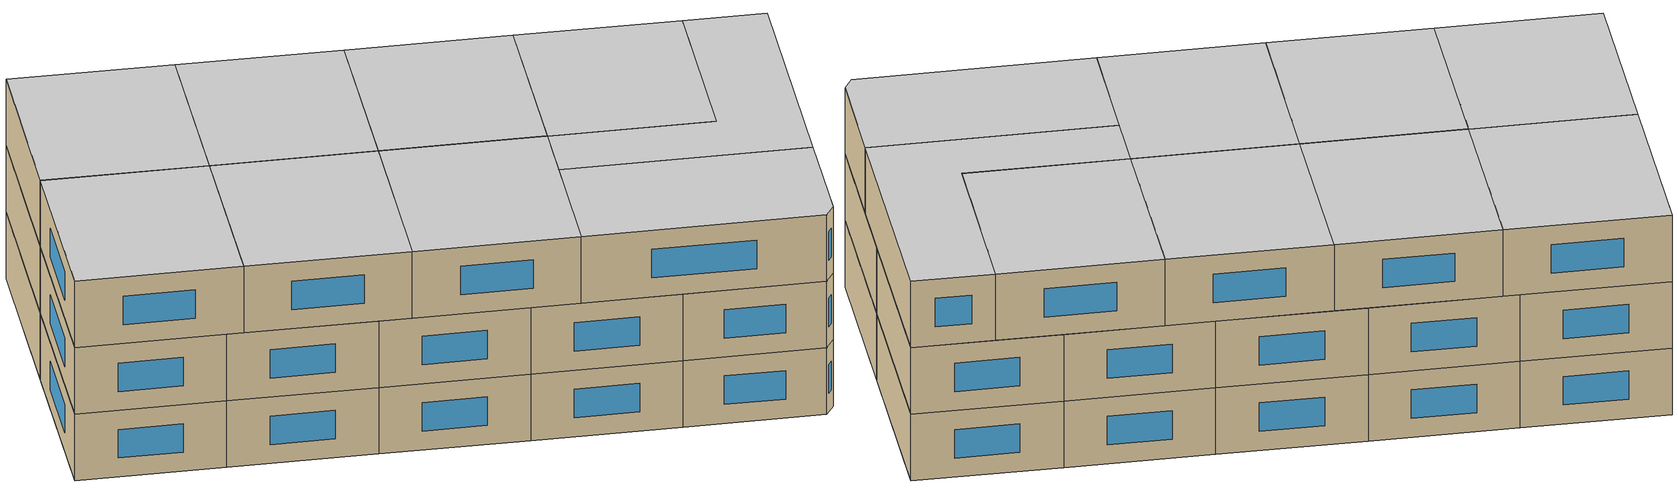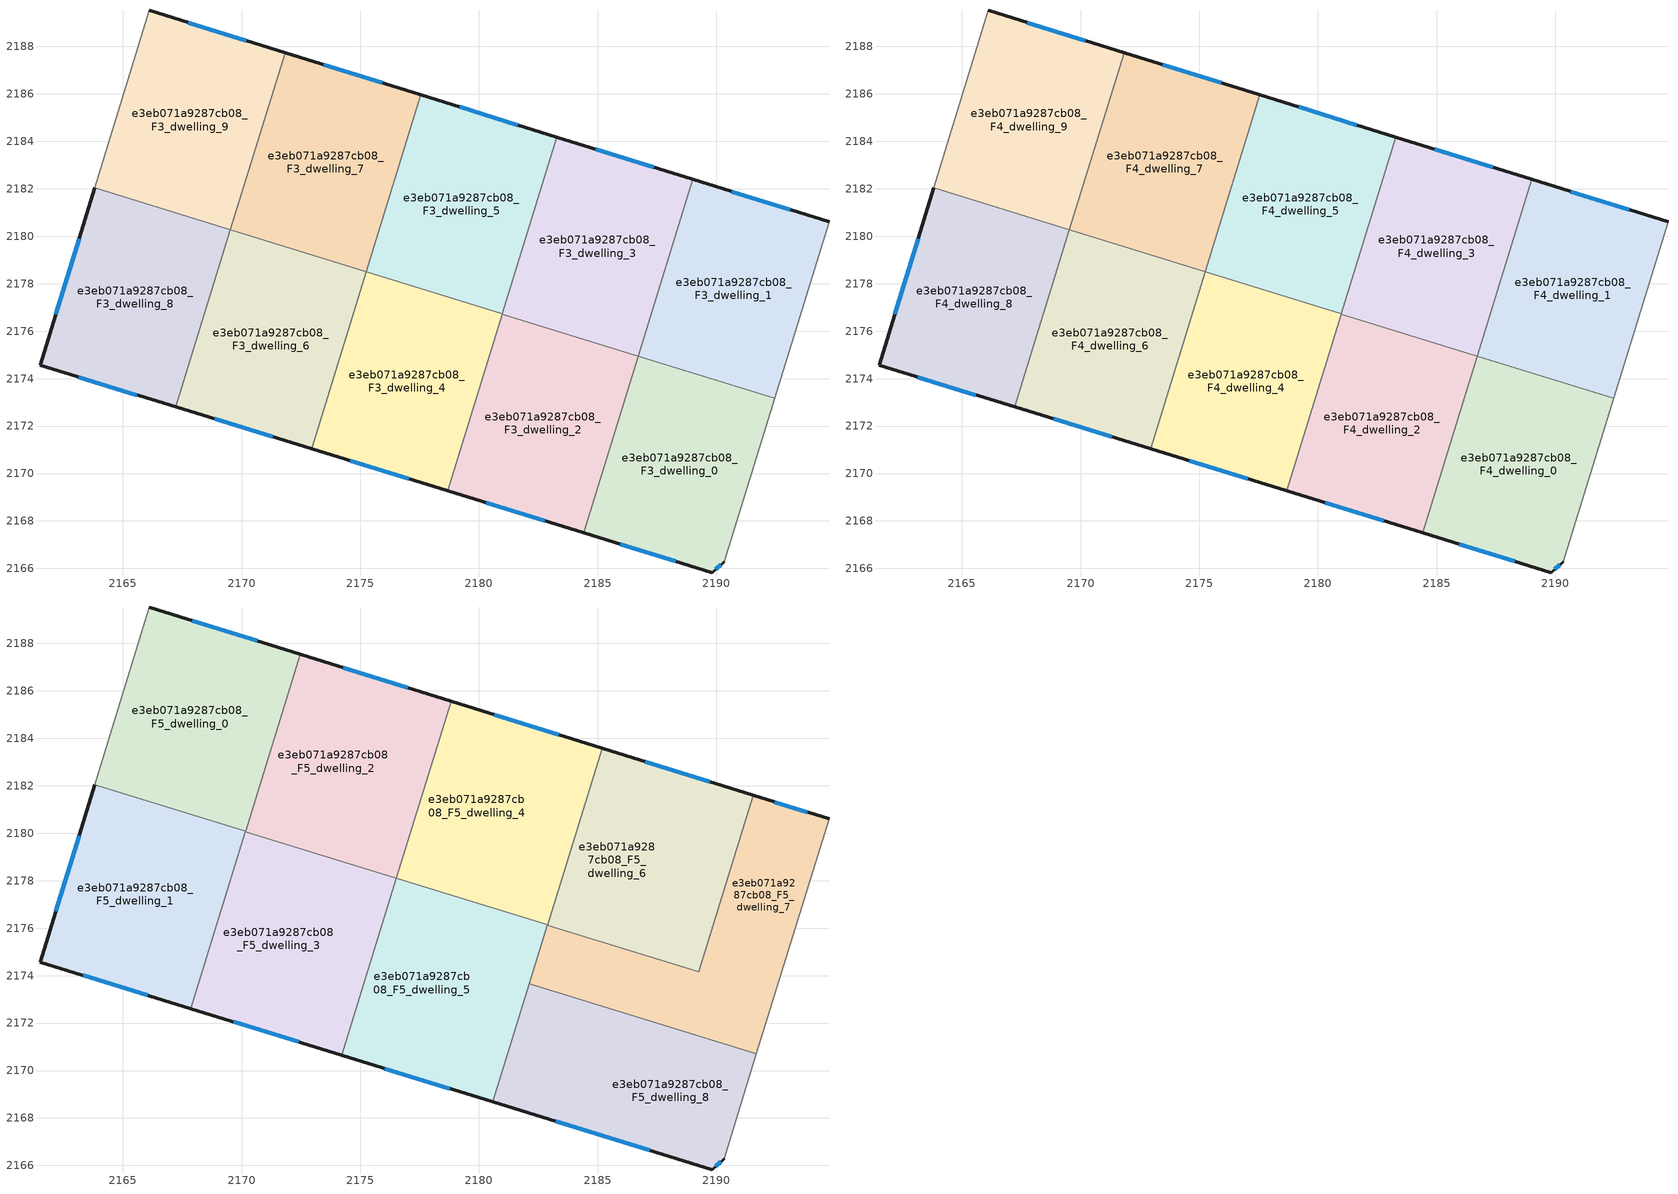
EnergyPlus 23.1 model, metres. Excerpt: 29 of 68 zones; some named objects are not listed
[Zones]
e3eb071a9287cb08_F3_dwelling_0
 floor to e3eb071a9287cb08_F2_dwelling_0 (EU_floor_Construction): 2192.46,2173.18 2190.33,2166.28 2189.84,2165.83 2184.42,2167.5 2186.72,2174.95 z9
 wall outside (EU_wall_Construction): 2184.42,2167.5 2189.84,2165.83 2190.33,2166.28 z9:12
 wall to e3eb071a9287cb08_F3_dwelling_1 (EU_wall_Construction): 2192.46,2173.18 2186.72,2174.95 z9:12
 wall adiabatic (EU_wall_Construction): 2190.33,2166.28 2192.46,2173.18 z9:12
 wall to e3eb071a9287cb08_F3_dwelling_2 (EU_wall_Construction): 2186.72,2174.95 2184.42,2167.5 z9:12
 window (EU_Window_Construction): 2189.98,2165.96 2190.19,2166.15 / 2185.97,2167.02 2188.29,2166.31 z9.86:11.14
e3eb071a9287cb08_F3_dwelling_1
 floor to e3eb071a9287cb08_F2_dwelling_1 (EU_floor_Construction): 2194.76,2180.61 2192.46,2173.18 2186.72,2174.95 2189.01,2182.39 z9
 wall outside (EU_wall_Construction): 2194.76,2180.61 2189.01,2182.39 z9:12
 wall adiabatic (EU_wall_Construction): 2192.46,2173.18 2194.76,2180.61 z9:12
 wall to e3eb071a9287cb08_F3_dwelling_3 (EU_wall_Construction): 2189.01,2182.39 2186.72,2174.95 z9:12
 window (EU_Window_Construction): 2193.11,2181.12 2190.65,2181.88 z9.86:11.14
e3eb071a9287cb08_F3_dwelling_2
 floor to e3eb071a9287cb08_F2_dwelling_2 (EU_floor_Construction): 2186.72,2174.95 2184.42,2167.5 2178.68,2169.27 2180.98,2176.72 z9
 wall outside (EU_wall_Construction): 2178.68,2169.27 2184.42,2167.5 z9:12
 wall to e3eb071a9287cb08_F3_dwelling_3 (EU_wall_Construction): 2186.72,2174.95 2180.98,2176.72 z9:12
 wall to e3eb071a9287cb08_F3_dwelling_4 (EU_wall_Construction): 2180.98,2176.72 2178.68,2169.27 z9:12
 window (EU_Window_Construction): 2180.32,2168.76 2182.78,2168.01 z9.86:11.14
e3eb071a9287cb08_F3_dwelling_3
 floor to e3eb071a9287cb08_F2_dwelling_3 (EU_floor_Construction): 2189.01,2182.39 2186.72,2174.95 2180.98,2176.72 2183.28,2184.17 z9
 wall outside (EU_wall_Construction): 2189.01,2182.39 2183.28,2184.17 z9:12
 wall to e3eb071a9287cb08_F3_dwelling_5 (EU_wall_Construction): 2183.28,2184.17 2180.98,2176.73 z9:12
 window (EU_Window_Construction): 2187.37,2182.9 2184.92,2183.67 z9.86:11.14
e3eb071a9287cb08_F3_dwelling_4
 floor to e3eb071a9287cb08_F2_dwelling_4 (EU_floor_Construction): 2180.98,2176.73 2178.68,2169.27 2172.95,2171.04 2175.25,2178.49 z9
 wall outside (EU_wall_Construction): 2172.95,2171.04 2178.68,2169.27 z9:12
 wall to e3eb071a9287cb08_F3_dwelling_5 (EU_wall_Construction): 2180.98,2176.73 2175.25,2178.49 z9:12
 wall to e3eb071a9287cb08_F3_dwelling_6 (EU_wall_Construction): 2175.25,2178.49 2172.95,2171.04 z9:12
 window (EU_Window_Construction): 2174.59,2170.53 2177.04,2169.78 z9.86:11.14
e3eb071a9287cb08_F3_dwelling_5
 floor to e3eb071a9287cb08_F2_dwelling_5 (EU_floor_Construction): 2183.28,2184.17 2180.98,2176.73 2175.25,2178.49 2177.55,2185.96 z9
 wall outside (EU_wall_Construction): 2183.28,2184.17 2177.55,2185.96 z9:12
 wall to e3eb071a9287cb08_F3_dwelling_7 (EU_wall_Construction): 2177.55,2185.96 2175.25,2178.5 z9:12
 window (EU_Window_Construction): 2181.64,2184.68 2179.19,2185.45 z9.86:11.14
e3eb071a9287cb08_F3_dwelling_6
 floor to e3eb071a9287cb08_F2_dwelling_6 (EU_floor_Construction): 2175.25,2178.5 2172.95,2171.04 2167.22,2172.8 2169.53,2180.27 z9
 wall outside (EU_wall_Construction): 2167.22,2172.8 2172.95,2171.04 z9:12
 wall to e3eb071a9287cb08_F3_dwelling_7 (EU_wall_Construction): 2175.25,2178.5 2169.53,2180.27 z9:12
 wall to e3eb071a9287cb08_F3_dwelling_8 (EU_wall_Construction): 2169.53,2180.27 2167.22,2172.8 z9:12
 window (EU_Window_Construction): 2168.86,2172.3 2171.31,2171.54 z9.86:11.14
e3eb071a9287cb08_F3_dwelling_7
 floor to e3eb071a9287cb08_F2_dwelling_7 (EU_floor_Construction): 2177.55,2185.96 2175.25,2178.5 2169.53,2180.27 2171.83,2187.74 z9
 wall outside (EU_wall_Construction): 2177.55,2185.96 2171.83,2187.74 z9:12
 wall to e3eb071a9287cb08_F3_dwelling_9 (EU_wall_Construction): 2171.83,2187.74 2169.53,2180.27 z9:12
 window (EU_Window_Construction): 2175.92,2186.46 2173.47,2187.23 z9.86:11.14
e3eb071a9287cb08_F3_dwelling_8
 floor to e3eb071a9287cb08_F2_dwelling_8 (EU_floor_Construction): 2169.53,2180.27 2167.22,2172.8 2161.5,2174.57 2163.81,2182.04 z9
 wall outside (EU_wall_Construction): 2163.81,2182.04 2161.5,2174.57 2167.22,2172.8 z9:12
 wall to e3eb071a9287cb08_F3_dwelling_9 (EU_wall_Construction): 2169.53,2180.27 2163.81,2182.04 z9:12
 window (EU_Window_Construction): 2163.14,2174.06 2165.59,2173.31 / 2163.15,2179.9 2162.16,2176.7 z9.86:11.14
e3eb071a9287cb08_F3_dwelling_9
 floor to e3eb071a9287cb08_F2_dwelling_9 (EU_floor_Construction): 2171.83,2187.74 2169.53,2180.27 2163.81,2182.04 2166.11,2189.51 z9
 wall outside (EU_wall_Construction): 2171.83,2187.74 2166.11,2189.51 z9:12
 wall adiabatic (EU_wall_Construction): 2166.11,2189.51 2163.81,2182.04 z9:12
 window (EU_Window_Construction): 2170.2,2188.24 2167.75,2189.01 z9.86:11.14
e3eb071a9287cb08_F4_dwelling_0
 floor to e3eb071a9287cb08_F3_dwelling_0 (EU_floor_Construction): 2192.46,2173.18 2190.33,2166.28 2189.84,2165.83 2184.42,2167.5 2186.72,2174.95 z12
 wall outside (EU_wall_Construction): 2184.42,2167.5 2189.84,2165.83 2190.33,2166.28 z12:15
 wall to e3eb071a9287cb08_F4_dwelling_1 (EU_wall_Construction): 2192.46,2173.18 2186.72,2174.95 z12:15
 wall adiabatic (EU_wall_Construction): 2190.33,2166.28 2192.46,2173.18 z12:15
 wall to e3eb071a9287cb08_F4_dwelling_2 (EU_wall_Construction): 2186.72,2174.95 2184.42,2167.5 z12:15
 window (EU_Window_Construction): 2189.98,2165.96 2190.19,2166.15 / 2185.97,2167.02 2188.29,2166.31 z12.86:14.14
e3eb071a9287cb08_F4_dwelling_1
 floor to e3eb071a9287cb08_F3_dwelling_1 (EU_floor_Construction): 2194.76,2180.61 2192.46,2173.18 2186.72,2174.95 2189.01,2182.39 z12
 wall outside (EU_wall_Construction): 2194.76,2180.61 2189.01,2182.39 z12:15
 wall adiabatic (EU_wall_Construction): 2192.46,2173.18 2194.76,2180.61 z12:15
 wall to e3eb071a9287cb08_F4_dwelling_3 (EU_wall_Construction): 2189.01,2182.39 2186.72,2174.95 z12:15
 window (EU_Window_Construction): 2193.11,2181.12 2190.65,2181.88 z12.86:14.14
e3eb071a9287cb08_F4_dwelling_2
 floor to e3eb071a9287cb08_F3_dwelling_2 (EU_floor_Construction): 2186.72,2174.95 2184.42,2167.5 2178.68,2169.27 2180.98,2176.72 z12
 wall outside (EU_wall_Construction): 2178.68,2169.27 2184.42,2167.5 z12:15
 wall to e3eb071a9287cb08_F4_dwelling_3 (EU_wall_Construction): 2186.72,2174.95 2180.98,2176.72 z12:15
 wall to e3eb071a9287cb08_F4_dwelling_4 (EU_wall_Construction): 2180.98,2176.72 2178.68,2169.27 z12:15
 window (EU_Window_Construction): 2180.32,2168.76 2182.78,2168.01 z12.86:14.14
 ceiling adiabatic (EU_roof_Construction): 2184.42,2167.5 2185.95,2172.47 2182.13,2173.65 2180.59,2168.68 z15
e3eb071a9287cb08_F4_dwelling_3
 floor to e3eb071a9287cb08_F3_dwelling_3 (EU_floor_Construction): 2189.01,2182.39 2186.72,2174.95 2180.98,2176.72 2183.28,2184.17 z12
 wall outside (EU_wall_Construction): 2189.01,2182.39 2183.28,2184.17 z12:15
 wall to e3eb071a9287cb08_F4_dwelling_5 (EU_wall_Construction): 2183.28,2184.17 2180.98,2176.73 z12:15
 window (EU_Window_Construction): 2187.37,2182.9 2184.92,2183.67 z12.86:14.14
 ceiling adiabatic (EU_roof_Construction): 2186.72,2174.95 2189.01,2182.39 2185.19,2183.58 2182.89,2176.13 2180.98,2176.72 z15
e3eb071a9287cb08_F4_dwelling_4
 floor to e3eb071a9287cb08_F3_dwelling_4 (EU_floor_Construction): 2180.98,2176.73 2178.68,2169.27 2172.95,2171.04 2175.25,2178.49 z12
 wall outside (EU_wall_Construction): 2172.95,2171.04 2178.68,2169.27 z12:15
 wall to e3eb071a9287cb08_F4_dwelling_5 (EU_wall_Construction): 2180.98,2176.73 2175.25,2178.49 z12:15
 wall to e3eb071a9287cb08_F4_dwelling_6 (EU_wall_Construction): 2175.25,2178.49 2172.95,2171.04 z12:15
 window (EU_Window_Construction): 2174.59,2170.53 2177.04,2169.78 z12.86:14.14
e3eb071a9287cb08_F4_dwelling_5
 floor to e3eb071a9287cb08_F3_dwelling_5 (EU_floor_Construction): 2183.28,2184.17 2180.98,2176.73 2175.25,2178.49 2177.55,2185.96 z12
 wall outside (EU_wall_Construction): 2183.28,2184.17 2177.55,2185.96 z12:15
 wall to e3eb071a9287cb08_F4_dwelling_7 (EU_wall_Construction): 2177.55,2185.96 2175.25,2178.5 z12:15
 window (EU_Window_Construction): 2181.64,2184.68 2179.19,2185.45 z12.86:14.14
 ceiling adiabatic (EU_roof_Construction): 2176.52,2178.1 2178.83,2185.56 2177.55,2185.96 2175.25,2178.49 z15
e3eb071a9287cb08_F4_dwelling_6
 floor to e3eb071a9287cb08_F3_dwelling_6 (EU_floor_Construction): 2175.25,2178.5 2172.95,2171.04 2167.22,2172.8 2169.53,2180.27 z12
 wall outside (EU_wall_Construction): 2167.22,2172.8 2172.95,2171.04 z12:15
 wall to e3eb071a9287cb08_F4_dwelling_7 (EU_wall_Construction): 2175.25,2178.5 2169.53,2180.27 z12:15
 wall to e3eb071a9287cb08_F4_dwelling_8 (EU_wall_Construction): 2169.53,2180.27 2167.22,2172.8 z12:15
 window (EU_Window_Construction): 2168.86,2172.3 2171.31,2171.54 z12.86:14.14
e3eb071a9287cb08_F4_dwelling_7
 floor to e3eb071a9287cb08_F3_dwelling_7 (EU_floor_Construction): 2177.55,2185.96 2175.25,2178.5 2169.53,2180.27 2171.83,2187.74 z12
 wall outside (EU_wall_Construction): 2177.55,2185.96 2171.83,2187.74 z12:15
 wall to e3eb071a9287cb08_F4_dwelling_9 (EU_wall_Construction): 2171.83,2187.74 2169.53,2180.27 z12:15
 window (EU_Window_Construction): 2175.92,2186.46 2173.47,2187.23 z12.86:14.14
e3eb071a9287cb08_F4_dwelling_8
 floor to e3eb071a9287cb08_F3_dwelling_8 (EU_floor_Construction): 2169.53,2180.27 2167.22,2172.8 2161.5,2174.57 2163.81,2182.04 z12
 wall outside (EU_wall_Construction): 2163.81,2182.04 2161.5,2174.57 2167.22,2172.8 z12:15
 wall to e3eb071a9287cb08_F4_dwelling_9 (EU_wall_Construction): 2169.53,2180.27 2163.81,2182.04 z12:15
 window (EU_Window_Construction): 2163.14,2174.06 2165.59,2173.31 / 2163.15,2179.9 2162.16,2176.7 z12.86:14.14
e3eb071a9287cb08_F4_dwelling_9
 floor to e3eb071a9287cb08_F3_dwelling_9 (EU_floor_Construction): 2171.83,2187.74 2169.53,2180.27 2163.81,2182.04 2166.11,2189.51 z12
 wall outside (EU_wall_Construction): 2171.83,2187.74 2166.11,2189.51 z12:15
 wall adiabatic (EU_wall_Construction): 2166.11,2189.51 2163.81,2182.04 z12:15
 window (EU_Window_Construction): 2170.2,2188.24 2167.75,2189.01 z12.86:14.14
e3eb071a9287cb08_F5_dwelling_0
 floor to e3eb071a9287cb08_F4_dwelling_9 (EU_floor_Construction): 2171.83,2187.74 2169.53,2180.27 2163.81,2182.04 2166.11,2189.51 z15
 floor to e3eb071a9287cb08_F4_dwelling_7 (EU_floor_Construction): 2172.47,2187.54 2170.16,2180.08 2169.53,2180.27 2171.83,2187.74 z15
 wall outside (EU_wall_Construction): 2172.47,2187.54 2166.11,2189.51 z15:18
 wall adiabatic (EU_wall_Construction): 2166.11,2189.51 2163.81,2182.04 z15:18
 wall to e3eb071a9287cb08_F5_dwelling_1 (EU_wall_Construction): 2163.81,2182.04 2170.16,2180.08 z15:18
 wall to e3eb071a9287cb08_F5_dwelling_2 (EU_wall_Construction): 2170.16,2180.08 2172.47,2187.54 z15:18
 window (EU_Window_Construction): 2170.65,2188.1 2167.93,2188.95 z15.86:17.14
 ceiling to e3eb071a9287cb08_F6_dwelling_0 (EU_floor_Construction): 2170.16,2180.08 2172.47,2187.54 2166.11,2189.51 2163.81,2182.04 z18
e3eb071a9287cb08_F5_dwelling_1
 floor to e3eb071a9287cb08_F4_dwelling_8 (EU_floor_Construction): 2169.53,2180.27 2167.23,2172.8 2161.5,2174.57 2163.81,2182.04 z15
 floor to e3eb071a9287cb08_F4_dwelling_6 (EU_floor_Construction): 2170.16,2180.07 2167.86,2172.61 2167.23,2172.8 2169.53,2180.27 z15
 wall outside (EU_wall_Construction): 2163.81,2182.04 2161.5,2174.57 2167.86,2172.61 z15:18
 wall to e3eb071a9287cb08_F5_dwelling_3 (EU_wall_Construction): 2167.86,2172.61 2170.16,2180.07 z15:18
 window (EU_Window_Construction): 2163.15,2179.9 2162.16,2176.7 / 2163.32,2174.01 2166.04,2173.17 z15.86:17.14
 ceiling to e3eb071a9287cb08_F6_dwelling_1 (EU_floor_Construction): 2167.86,2172.61 2170.16,2180.08 2163.81,2182.04 2161.5,2174.57 z18
e3eb071a9287cb08_F5_dwelling_2
 floor to e3eb071a9287cb08_F4_dwelling_7 (EU_floor_Construction): 2177.55,2185.96 2175.25,2178.5 2170.16,2180.07 2172.47,2187.54 z15
 floor adiabatic (EU_floor_Construction): 2178.83,2185.56 2176.53,2178.11 2175.25,2178.5 2177.55,2185.96 z15
 wall outside (EU_wall_Construction): 2178.83,2185.56 2172.47,2187.54 z15:18
 wall to e3eb071a9287cb08_F5_dwelling_3 (EU_wall_Construction): 2170.16,2180.07 2176.53,2178.11 z15:18
 wall to e3eb071a9287cb08_F5_dwelling_4 (EU_wall_Construction): 2176.53,2178.11 2178.83,2185.56 z15:18
 window (EU_Window_Construction): 2177.01,2186.13 2174.28,2186.97 z15.86:17.14
 ceiling to e3eb071a9287cb08_F6_dwelling_2 (EU_floor_Construction): 2176.53,2178.11 2178.83,2185.56 2172.47,2187.54 2170.16,2180.07 z18
e3eb071a9287cb08_F5_dwelling_3
 floor to e3eb071a9287cb08_F4_dwelling_6 (EU_floor_Construction): 2175.25,2178.5 2172.95,2171.04 2167.86,2172.61 2170.16,2180.07 z15
 floor to e3eb071a9287cb08_F4_dwelling_4 (EU_floor_Construction): 2176.52,2178.1 2174.22,2170.65 2172.95,2171.04 2175.25,2178.49 z15
 wall outside (EU_wall_Construction): 2167.86,2172.61 2174.22,2170.64 z15:18
 wall to e3eb071a9287cb08_F5_dwelling_5 (EU_wall_Construction): 2174.22,2170.64 2176.52,2178.1 z15:18
 window (EU_Window_Construction): 2169.68,2172.05 2172.41,2171.21 z15.86:17.14
 ceiling to e3eb071a9287cb08_F6_dwelling_3 (EU_floor_Construction): 2174.22,2170.64 2176.53,2178.11 2170.16,2180.07 2167.86,2172.61 z18
e3eb071a9287cb08_F5_dwelling_4
 floor to e3eb071a9287cb08_F4_dwelling_5 (EU_floor_Construction): 2183.28,2184.17 2180.98,2176.73 2176.52,2178.1 2178.83,2185.56 z15
 floor to e3eb071a9287cb08_F4_dwelling_3 (EU_floor_Construction): 2185.19,2183.58 2182.89,2176.13 2180.98,2176.72 2183.28,2184.17 z15
 wall outside (EU_wall_Construction): 2185.19,2183.58 2178.83,2185.56 z15:18
 wall to e3eb071a9287cb08_F5_dwelling_5 (EU_wall_Construction): 2176.52,2178.1 2182.89,2176.13 z15:18
 wall to e3eb071a9287cb08_F5_dwelling_6 (EU_wall_Construction): 2182.89,2176.13 2185.19,2183.58 z15:18
 window (EU_Window_Construction): 2183.37,2184.15 2180.64,2184.99 z15.86:17.14
 ceiling to e3eb071a9287cb08_F6_dwelling_4 (EU_floor_Construction): 2182.89,2176.13 2185.19,2183.58 2178.83,2185.56 2176.52,2178.1 z18
e3eb071a9287cb08_F5_dwelling_5
 floor to e3eb071a9287cb08_F4_dwelling_2 (EU_floor_Construction): 2182.89,2176.13 2180.59,2168.68 2178.68,2169.27 2180.98,2176.72 z15
 floor to e3eb071a9287cb08_F4_dwelling_4 (EU_floor_Construction): 2180.98,2176.72 2178.68,2169.27 2174.22,2170.65 2176.52,2178.1 z15
 wall outside (EU_wall_Construction): 2174.22,2170.64 2180.59,2168.68 z15:18
 wall to e3eb071a9287cb08_F5_dwelling_8 (EU_wall_Construction): 2180.59,2168.68 2182.13,2173.65 z15:18
 wall to e3eb071a9287cb08_F5_dwelling_7 (EU_wall_Construction): 2182.13,2173.65 2182.89,2176.13 z15:18
 window (EU_Window_Construction): 2176.04,2170.08 2178.77,2169.24 z15.86:17.14
 ceiling to e3eb071a9287cb08_F6_dwelling_5 (EU_floor_Construction): 2180.59,2168.68 2182.89,2176.13 2176.52,2178.1 2174.22,2170.64 z18
e3eb071a9287cb08_F5_dwelling_6
 floor to e3eb071a9287cb08_F4_dwelling_1 (EU_floor_Construction): 2191.56,2181.6 2189.27,2174.16 2186.72,2174.95 2189.01,2182.39 z15
 floor adiabatic (EU_floor_Construction): 2189.01,2182.39 2186.72,2174.95 2189.27,2174.16 2182.89,2176.13 2185.19,2183.58 z15
 wall outside (EU_wall_Construction): 2191.56,2181.6 2185.19,2183.58 z15:18
 wall to e3eb071a9287cb08_F5_dwelling_7 (EU_wall_Construction): 2182.89,2176.13 2189.27,2174.16 2191.56,2181.6 z15:18
 window (EU_Window_Construction): 2189.74,2182.17 2187.01,2183.01 z15.86:17.14
 ceiling to e3eb071a9287cb08_F6_dwelling_6 (EU_floor_Construction): 2189.27,2174.16 2191.56,2181.6 2185.19,2183.58 2182.89,2176.13 z18
e3eb071a9287cb08_F5_dwelling_7
 floor to e3eb071a9287cb08_F4_dwelling_1 (EU_floor_Construction): 2194.76,2180.61 2192.46,2173.18 2189.27,2174.16 2191.56,2181.6 z15
 floor to e3eb071a9287cb08_F4_dwelling_0 (EU_floor_Construction): 2192.46,2173.18 2191.7,2170.7 2185.95,2172.47 2186.72,2174.95 z15
 floor to e3eb071a9287cb08_F4_dwelling_2 (EU_floor_Construction): 2186.71,2174.95 2185.95,2172.47 2182.13,2173.65 2182.89,2176.13 z15
 wall outside (EU_wall_Construction): 2194.76,2180.61 2191.56,2181.6 z15:18
 wall adiabatic (EU_wall_Construction): 2191.7,2170.7 2194.76,2180.61 z15:18
 wall to e3eb071a9287cb08_F5_dwelling_8 (EU_wall_Construction): 2182.12,2173.65 2191.7,2170.7 z15:18
 window (EU_Window_Construction): 2193.84,2180.89 2192.47,2181.32 z15.86:17.14
 ceiling to e3eb071a9287cb08_F6_dwelling_7 (EU_floor_Construction): 2191.7,2170.7 2194.76,2180.61 2191.56,2181.6 2189.27,2174.16 2182.89,2176.13 2182.12,2173.65 z18
e3eb071a9287cb08_F5_dwelling_8
 floor to e3eb071a9287cb08_F4_dwelling_0 (EU_floor_Construction): 2191.7,2170.7 2190.33,2166.28 2189.84,2165.83 2184.42,2167.5 2185.95,2172.47 z15
 floor adiabatic (EU_floor_Construction): 2185.95,2172.47 2184.42,2167.5 2180.59,2168.68 2182.13,2173.65 z15
 wall outside (EU_wall_Construction): 2180.59,2168.68 2189.84,2165.83 2190.33,2166.28 z15:18
 wall adiabatic (EU_wall_Construction): 2190.33,2166.28 2191.7,2170.7 z15:18
 window (EU_Window_Construction): 2189.98,2165.96 2190.19,2166.15 / 2183.23,2167.87 2187.19,2166.64 z15.86:17.14
 ceiling to e3eb071a9287cb08_F6_dwelling_8 (EU_floor_Construction): 2190.33,2166.28 2191.7,2170.7 2182.12,2173.65 2180.59,2168.68 2189.84,2165.83 z18
[Building]
EU S2 Campaign: North Axis=0; Terrain=City; Solar Distribution=FullExterior
[Site:Location]
Helsinki-Vantaa.AP: Latitude=60.317; Longitude=24.963; Time Zone=2; Elevation=54.6
[SizingPeriod:WeatherFileDays]
AnnualSizingPeriod: Begin Month=1; Begin Day of Month=1; End Month=12; End Day of Month=31; Day of Week for Start Day=Monday; Use Weather File Daylight Saving Period=No; Use Weather File Rain and Snow Indicators=No
[MATERIAL]
EU_InternalMass_Material: Roughness=MediumRough; Thickness=0.1; Conductivity=1; Density=1800; Specific Heat=900; Thermal Absorptance=0.9; Solar Absorptance=0.7; Visible Absorptance=0.7
[MATERIAL:NOMASS] Roughness=MediumRough; Thermal Absorptance=0.9; Solar Absorptance=0.7; Visible Absorptance=0.7
Name | Thermal Resistance
EU_wall_NoMass | 1.10183
EU_roof_NoMass; EU_floor_NoMass | 1.70606
[WINDOWMATERIAL:SIMPLEGLAZINGSYSTEM]
EU_Window_SimpleGlazing: UFactor=3.11035; Solar Heat Gain Coefficient=0.8; Visible Transmittance=0.8
[CONSTRUCTION]
EU_wall_Construction: EU_wall_NoMass
EU_roof_Construction: EU_roof_NoMass
EU_floor_Construction: EU_floor_NoMass
EU_Window_Construction: EU_Window_SimpleGlazing
EU_InternalMass_Construction: EU_InternalMass_Material
[ZONE] Type=1; Multiplier=1; Ceiling Height=autocalculate; Floor Area=autocalculate; Part of Total Floor Area=Yes
Name | Volume
e3eb071a9287cb08_F3_dwelling_0; e3eb071a9287cb08_F4_dwelling_0 | 140.377
e3eb071a9287cb08_F5_dwelling_0; e3eb071a9287cb08_F5_dwelling_7 | 155.971
e3eb071a9287cb08_F3_dwelling_1; e3eb071a9287cb08_F4_dwelling_1 | 140.383
e3eb071a9287cb08_F5_dwelling_1 | 155.987
e3eb071a9287cb08_F3_dwelling_2; e3eb071a9287cb08_F4_dwelling_2 | 140.384
e3eb071a9287cb08_F5_dwelling_2 | 155.954
e3eb071a9287cb08_F3_dwelling_3; e3eb071a9287cb08_F4_dwelling_3; e3eb071a9287cb08_F3_dwelling_7; e3eb071a9287cb08_F4_dwelling_7 | 140.385
e3eb071a9287cb08_F5_dwelling_3 | 155.977
e3eb071a9287cb08_F3_dwelling_4; e3eb071a9287cb08_F4_dwelling_4; e3eb071a9287cb08_F3_dwelling_8; e3eb071a9287cb08_F4_dwelling_8 | 140.382
e3eb071a9287cb08_F5_dwelling_4 | 155.952
e3eb071a9287cb08_F3_dwelling_5; e3eb071a9287cb08_F4_dwelling_5 | 140.373
e3eb071a9287cb08_F5_dwelling_5 | 156.001
e3eb071a9287cb08_F3_dwelling_6; e3eb071a9287cb08_F4_dwelling_6 | 140.381
e3eb071a9287cb08_F5_dwelling_6 | 156.01
e3eb071a9287cb08_F5_dwelling_8 | 155.988
e3eb071a9287cb08_F3_dwelling_9; e3eb071a9287cb08_F4_dwelling_9 | 140.391
[INTERNALMASS] Construction=EU_InternalMass_Construction
Name | Zone or ZoneList | Surface Area
e3eb071a9287cb08_F3_dwelling_0_EU_InternalMass | e3eb071a9287cb08_F3_dwelling_0 | 46.7926
e3eb071a9287cb08_F3_dwelling_1_EU_InternalMass | e3eb071a9287cb08_F3_dwelling_1 | 46.7945
e3eb071a9287cb08_F3_dwelling_2_EU_InternalMass | e3eb071a9287cb08_F3_dwelling_2 | 46.7949
e3eb071a9287cb08_F3_dwelling_3_EU_InternalMass | e3eb071a9287cb08_F3_dwelling_3 | 46.795
e3eb071a9287cb08_F3_dwelling_4_EU_InternalMass | e3eb071a9287cb08_F3_dwelling_4 | 46.7939
e3eb071a9287cb08_F3_dwelling_5_EU_InternalMass | e3eb071a9287cb08_F3_dwelling_5 | 46.7911
e3eb071a9287cb08_F3_dwelling_6_EU_InternalMass | e3eb071a9287cb08_F3_dwelling_6 | 46.7939
e3eb071a9287cb08_F3_dwelling_7_EU_InternalMass | e3eb071a9287cb08_F3_dwelling_7 | 46.7951
e3eb071a9287cb08_F3_dwelling_8_EU_InternalMass | e3eb071a9287cb08_F3_dwelling_8 | 46.7939
e3eb071a9287cb08_F3_dwelling_9_EU_InternalMass | e3eb071a9287cb08_F3_dwelling_9 | 46.7968
e3eb071a9287cb08_F4_dwelling_0_EU_InternalMass | e3eb071a9287cb08_F4_dwelling_0 | 46.7926
e3eb071a9287cb08_F4_dwelling_1_EU_InternalMass | e3eb071a9287cb08_F4_dwelling_1 | 46.7945
e3eb071a9287cb08_F4_dwelling_2_EU_InternalMass | e3eb071a9287cb08_F4_dwelling_2 | 46.7949
e3eb071a9287cb08_F4_dwelling_3_EU_InternalMass | e3eb071a9287cb08_F4_dwelling_3 | 46.795
e3eb071a9287cb08_F4_dwelling_4_EU_InternalMass | e3eb071a9287cb08_F4_dwelling_4 | 46.7939
e3eb071a9287cb08_F4_dwelling_5_EU_InternalMass | e3eb071a9287cb08_F4_dwelling_5 | 46.7911
e3eb071a9287cb08_F4_dwelling_6_EU_InternalMass | e3eb071a9287cb08_F4_dwelling_6 | 46.7939
e3eb071a9287cb08_F4_dwelling_7_EU_InternalMass | e3eb071a9287cb08_F4_dwelling_7 | 46.7951
e3eb071a9287cb08_F4_dwelling_8_EU_InternalMass | e3eb071a9287cb08_F4_dwelling_8 | 46.7939
e3eb071a9287cb08_F4_dwelling_9_EU_InternalMass | e3eb071a9287cb08_F4_dwelling_9 | 46.7968
e3eb071a9287cb08_F5_dwelling_0_EU_InternalMass | e3eb071a9287cb08_F5_dwelling_0 | 51.9893
e3eb071a9287cb08_F5_dwelling_1_EU_InternalMass | e3eb071a9287cb08_F5_dwelling_1 | 51.9957
e3eb071a9287cb08_F5_dwelling_2_EU_InternalMass | e3eb071a9287cb08_F5_dwelling_2 | 51.9871
e3eb071a9287cb08_F5_dwelling_3_EU_InternalMass | e3eb071a9287cb08_F5_dwelling_3 | 51.9915
e3eb071a9287cb08_F5_dwelling_4_EU_InternalMass | e3eb071a9287cb08_F5_dwelling_4 | 51.9847
e3eb071a9287cb08_F5_dwelling_5_EU_InternalMass | e3eb071a9287cb08_F5_dwelling_5 | 51.9993
e3eb071a9287cb08_F5_dwelling_6_EU_InternalMass | e3eb071a9287cb08_F5_dwelling_6 | 52.0026
e3eb071a9287cb08_F5_dwelling_7_EU_InternalMass | e3eb071a9287cb08_F5_dwelling_7 | 51.9907
e3eb071a9287cb08_F5_dwelling_8_EU_InternalMass | e3eb071a9287cb08_F5_dwelling_8 | 51.9945
[OTHEREQUIPMENT] Fuel Type=Electricity; Design Level Calculation Method=Watts/Area; Power per Zone Floor Area=1; Fraction Latent=0; Fraction Radiant=0; Fraction Lost=0; Carbon Dioxide Generation Rate=0; EndUse Subcategory=EU_Step8_InternalGains
Name | Zone or ZoneList or Space or SpaceList | Schedule
EU_Step8_InternalGain_e3eb071a9287cb08_F3_dwelling_0_f000 | e3eb071a9287cb08_F3_dwelling_0 | EU_Step8_GainSchedule_e3eb071a9287cb08_F3_dwelling_0_f000
EU_Step8_InternalGain_e3eb071a9287cb08_F3_dwelling_1_f000 | e3eb071a9287cb08_F3_dwelling_1 | EU_Step8_GainSchedule_e3eb071a9287cb08_F3_dwelling_1_f000
EU_Step8_InternalGain_e3eb071a9287cb08_F3_dwelling_2_f000 | e3eb071a9287cb08_F3_dwelling_2 | EU_Step8_GainSchedule_e3eb071a9287cb08_F3_dwelling_2_f000
EU_Step8_InternalGain_e3eb071a9287cb08_F3_dwelling_3_f000 | e3eb071a9287cb08_F3_dwelling_3 | EU_Step8_GainSchedule_e3eb071a9287cb08_F3_dwelling_3_f000
EU_Step8_InternalGain_e3eb071a9287cb08_F3_dwelling_4_f000 | e3eb071a9287cb08_F3_dwelling_4 | EU_Step8_GainSchedule_e3eb071a9287cb08_F3_dwelling_4_f000
EU_Step8_InternalGain_e3eb071a9287cb08_F3_dwelling_5_f000 | e3eb071a9287cb08_F3_dwelling_5 | EU_Step8_GainSchedule_e3eb071a9287cb08_F3_dwelling_5_f000
EU_Step8_InternalGain_e3eb071a9287cb08_F3_dwelling_6_f000 | e3eb071a9287cb08_F3_dwelling_6 | EU_Step8_GainSchedule_e3eb071a9287cb08_F3_dwelling_6_f000
EU_Step8_InternalGain_e3eb071a9287cb08_F3_dwelling_7_f000 | e3eb071a9287cb08_F3_dwelling_7 | EU_Step8_GainSchedule_e3eb071a9287cb08_F3_dwelling_7_f000
EU_Step8_InternalGain_e3eb071a9287cb08_F3_dwelling_8_f000 | e3eb071a9287cb08_F3_dwelling_8 | EU_Step8_GainSchedule_e3eb071a9287cb08_F3_dwelling_8_f000
EU_Step8_InternalGain_e3eb071a9287cb08_F3_dwelling_9_f000 | e3eb071a9287cb08_F3_dwelling_9 | EU_Step8_GainSchedule_e3eb071a9287cb08_F3_dwelling_9_f000
EU_Step8_InternalGain_e3eb071a9287cb08_F4_dwelling_0_f000 | e3eb071a9287cb08_F4_dwelling_0 | EU_Step8_GainSchedule_e3eb071a9287cb08_F4_dwelling_0_f000
EU_Step8_InternalGain_e3eb071a9287cb08_F4_dwelling_1_f000 | e3eb071a9287cb08_F4_dwelling_1 | EU_Step8_GainSchedule_e3eb071a9287cb08_F4_dwelling_1_f000
EU_Step8_InternalGain_e3eb071a9287cb08_F4_dwelling_2_f000 | e3eb071a9287cb08_F4_dwelling_2 | EU_Step8_GainSchedule_e3eb071a9287cb08_F4_dwelling_2_f000
EU_Step8_InternalGain_e3eb071a9287cb08_F4_dwelling_3_f000 | e3eb071a9287cb08_F4_dwelling_3 | EU_Step8_GainSchedule_e3eb071a9287cb08_F4_dwelling_3_f000
EU_Step8_InternalGain_e3eb071a9287cb08_F4_dwelling_4_f000 | e3eb071a9287cb08_F4_dwelling_4 | EU_Step8_GainSchedule_e3eb071a9287cb08_F4_dwelling_4_f000
EU_Step8_InternalGain_e3eb071a9287cb08_F4_dwelling_5_f000 | e3eb071a9287cb08_F4_dwelling_5 | EU_Step8_GainSchedule_e3eb071a9287cb08_F4_dwelling_5_f000
EU_Step8_InternalGain_e3eb071a9287cb08_F4_dwelling_6_f000 | e3eb071a9287cb08_F4_dwelling_6 | EU_Step8_GainSchedule_e3eb071a9287cb08_F4_dwelling_6_f000
EU_Step8_InternalGain_e3eb071a9287cb08_F4_dwelling_7_f000 | e3eb071a9287cb08_F4_dwelling_7 | EU_Step8_GainSchedule_e3eb071a9287cb08_F4_dwelling_7_f000
EU_Step8_InternalGain_e3eb071a9287cb08_F4_dwelling_8_f000 | e3eb071a9287cb08_F4_dwelling_8 | EU_Step8_GainSchedule_e3eb071a9287cb08_F4_dwelling_8_f000
EU_Step8_InternalGain_e3eb071a9287cb08_F4_dwelling_9_f000 | e3eb071a9287cb08_F4_dwelling_9 | EU_Step8_GainSchedule_e3eb071a9287cb08_F4_dwelling_9_f000
EU_Step8_InternalGain_e3eb071a9287cb08_F5_dwelling_0_f000 | e3eb071a9287cb08_F5_dwelling_0 | EU_Step8_GainSchedule_e3eb071a9287cb08_F5_dwelling_0_f000
EU_Step8_InternalGain_e3eb071a9287cb08_F5_dwelling_1_f000 | e3eb071a9287cb08_F5_dwelling_1 | EU_Step8_GainSchedule_e3eb071a9287cb08_F5_dwelling_1_f000
EU_Step8_InternalGain_e3eb071a9287cb08_F5_dwelling_2_f000 | e3eb071a9287cb08_F5_dwelling_2 | EU_Step8_GainSchedule_e3eb071a9287cb08_F5_dwelling_2_f000
EU_Step8_InternalGain_e3eb071a9287cb08_F5_dwelling_3_f000 | e3eb071a9287cb08_F5_dwelling_3 | EU_Step8_GainSchedule_e3eb071a9287cb08_F5_dwelling_3_f000
EU_Step8_InternalGain_e3eb071a9287cb08_F5_dwelling_4_f000 | e3eb071a9287cb08_F5_dwelling_4 | EU_Step8_GainSchedule_e3eb071a9287cb08_F5_dwelling_4_f000
EU_Step8_InternalGain_e3eb071a9287cb08_F5_dwelling_5_f000 | e3eb071a9287cb08_F5_dwelling_5 | EU_Step8_GainSchedule_e3eb071a9287cb08_F5_dwelling_5_f000
EU_Step8_InternalGain_e3eb071a9287cb08_F5_dwelling_6_f000 | e3eb071a9287cb08_F5_dwelling_6 | EU_Step8_GainSchedule_e3eb071a9287cb08_F5_dwelling_6_f000
EU_Step8_InternalGain_e3eb071a9287cb08_F5_dwelling_7_f000 | e3eb071a9287cb08_F5_dwelling_7 | EU_Step8_GainSchedule_e3eb071a9287cb08_F5_dwelling_7_f000
EU_Step8_InternalGain_e3eb071a9287cb08_F5_dwelling_8_f000 | e3eb071a9287cb08_F5_dwelling_8 | EU_Step8_GainSchedule_e3eb071a9287cb08_F5_dwelling_8_f000
[ZONEVENTILATION:DESIGNFLOWRATE] Schedule=EU_AlwaysOn; Design Flow Rate Calculation Method=AirChanges/Hour; Air Changes per Hour=0.756316; Ventilation Type=Natural; Fan Pressure Rise=0; Fan Total Efficiency=1; Constant Term Coefficient=1; Temperature Term Coefficient=0; Velocity Term Coefficient=0; Velocity Squared Term Coefficient=0; Minimum Indoor Temperature=-100; Maximum Indoor Temperature=100; Delta Temperature=-100; Minimum Outdoor Temperature=-100; Maximum Outdoor Temperature=100; Maximum Wind Speed=40
Name | Zone or ZoneList or Space or SpaceList
EU_ConstantAir_e3eb071a9287cb08_F3_dwelling_0 | e3eb071a9287cb08_F3_dwelling_0
EU_ConstantAir_e3eb071a9287cb08_F3_dwelling_1 | e3eb071a9287cb08_F3_dwelling_1
EU_ConstantAir_e3eb071a9287cb08_F3_dwelling_2 | e3eb071a9287cb08_F3_dwelling_2
EU_ConstantAir_e3eb071a9287cb08_F3_dwelling_3 | e3eb071a9287cb08_F3_dwelling_3
EU_ConstantAir_e3eb071a9287cb08_F3_dwelling_4 | e3eb071a9287cb08_F3_dwelling_4
EU_ConstantAir_e3eb071a9287cb08_F3_dwelling_5 | e3eb071a9287cb08_F3_dwelling_5
EU_ConstantAir_e3eb071a9287cb08_F3_dwelling_6 | e3eb071a9287cb08_F3_dwelling_6
EU_ConstantAir_e3eb071a9287cb08_F3_dwelling_7 | e3eb071a9287cb08_F3_dwelling_7
EU_ConstantAir_e3eb071a9287cb08_F3_dwelling_8 | e3eb071a9287cb08_F3_dwelling_8
EU_ConstantAir_e3eb071a9287cb08_F3_dwelling_9 | e3eb071a9287cb08_F3_dwelling_9
EU_ConstantAir_e3eb071a9287cb08_F4_dwelling_0 | e3eb071a9287cb08_F4_dwelling_0
EU_ConstantAir_e3eb071a9287cb08_F4_dwelling_1 | e3eb071a9287cb08_F4_dwelling_1
EU_ConstantAir_e3eb071a9287cb08_F4_dwelling_2 | e3eb071a9287cb08_F4_dwelling_2
EU_ConstantAir_e3eb071a9287cb08_F4_dwelling_3 | e3eb071a9287cb08_F4_dwelling_3
EU_ConstantAir_e3eb071a9287cb08_F4_dwelling_4 | e3eb071a9287cb08_F4_dwelling_4
EU_ConstantAir_e3eb071a9287cb08_F4_dwelling_5 | e3eb071a9287cb08_F4_dwelling_5
EU_ConstantAir_e3eb071a9287cb08_F4_dwelling_6 | e3eb071a9287cb08_F4_dwelling_6
EU_ConstantAir_e3eb071a9287cb08_F4_dwelling_7 | e3eb071a9287cb08_F4_dwelling_7
EU_ConstantAir_e3eb071a9287cb08_F4_dwelling_8 | e3eb071a9287cb08_F4_dwelling_8
EU_ConstantAir_e3eb071a9287cb08_F4_dwelling_9 | e3eb071a9287cb08_F4_dwelling_9
EU_ConstantAir_e3eb071a9287cb08_F5_dwelling_0 | e3eb071a9287cb08_F5_dwelling_0
EU_ConstantAir_e3eb071a9287cb08_F5_dwelling_1 | e3eb071a9287cb08_F5_dwelling_1
EU_ConstantAir_e3eb071a9287cb08_F5_dwelling_2 | e3eb071a9287cb08_F5_dwelling_2
EU_ConstantAir_e3eb071a9287cb08_F5_dwelling_3 | e3eb071a9287cb08_F5_dwelling_3
EU_ConstantAir_e3eb071a9287cb08_F5_dwelling_4 | e3eb071a9287cb08_F5_dwelling_4
EU_ConstantAir_e3eb071a9287cb08_F5_dwelling_5 | e3eb071a9287cb08_F5_dwelling_5
EU_ConstantAir_e3eb071a9287cb08_F5_dwelling_6 | e3eb071a9287cb08_F5_dwelling_6
EU_ConstantAir_e3eb071a9287cb08_F5_dwelling_7 | e3eb071a9287cb08_F5_dwelling_7
EU_ConstantAir_e3eb071a9287cb08_F5_dwelling_8 | e3eb071a9287cb08_F5_dwelling_8
[HVACTEMPLATE:ZONE:IDEALLOADSAIRSYSTEM] System Availability Schedule=EU_AlwaysOn; Maximum Heating Supply Air Temperature=50; Minimum Cooling Supply Air Temperature=13; Maximum Heating Supply Air Humidity Ratio=0.0156; Minimum Cooling Supply Air Humidity Ratio=0.0077; Heating Limit=NoLimit; Cooling Limit=NoLimit; Heating Availability Schedule=EU_AlwaysOn; Cooling Availability Schedule=EU_CoolingOff; Dehumidification Control Type=ConstantSensibleHeatRatio; Cooling Sensible Heat Ratio=0.7; Dehumidification Setpoint=60; Humidification Control Type=None; Humidification Setpoint=30; Outdoor Air Method=None; Outdoor Air Flow Rate per Person=0.00944; Outdoor Air Flow Rate per Zone Floor Area=0; Outdoor Air Flow Rate per Zone=0; Demand Controlled Ventilation Type=None; Outdoor Air Economizer Type=NoEconomizer; Heat Recovery Type=None; Sensible Heat Recovery Effectiveness=0.7; Latent Heat Recovery Effectiveness=0.65
Name | Template Thermostat
e3eb071a9287cb08_F3_dwelling_0 | EU_HeatOnly_e3eb071a9287cb08_F3_dwelling_0
e3eb071a9287cb08_F3_dwelling_1 | EU_HeatOnly_e3eb071a9287cb08_F3_dwelling_1
e3eb071a9287cb08_F3_dwelling_2 | EU_HeatOnly_e3eb071a9287cb08_F3_dwelling_2
e3eb071a9287cb08_F3_dwelling_3 | EU_HeatOnly_e3eb071a9287cb08_F3_dwelling_3
e3eb071a9287cb08_F3_dwelling_4 | EU_HeatOnly_e3eb071a9287cb08_F3_dwelling_4
e3eb071a9287cb08_F3_dwelling_5 | EU_HeatOnly_e3eb071a9287cb08_F3_dwelling_5
e3eb071a9287cb08_F3_dwelling_6 | EU_HeatOnly_e3eb071a9287cb08_F3_dwelling_6
e3eb071a9287cb08_F3_dwelling_7 | EU_HeatOnly_e3eb071a9287cb08_F3_dwelling_7
e3eb071a9287cb08_F3_dwelling_8 | EU_HeatOnly_e3eb071a9287cb08_F3_dwelling_8
e3eb071a9287cb08_F3_dwelling_9 | EU_HeatOnly_e3eb071a9287cb08_F3_dwelling_9
e3eb071a9287cb08_F4_dwelling_0 | EU_HeatOnly_e3eb071a9287cb08_F4_dwelling_0
e3eb071a9287cb08_F4_dwelling_1 | EU_HeatOnly_e3eb071a9287cb08_F4_dwelling_1
e3eb071a9287cb08_F4_dwelling_2 | EU_HeatOnly_e3eb071a9287cb08_F4_dwelling_2
e3eb071a9287cb08_F4_dwelling_3 | EU_HeatOnly_e3eb071a9287cb08_F4_dwelling_3
e3eb071a9287cb08_F4_dwelling_4 | EU_HeatOnly_e3eb071a9287cb08_F4_dwelling_4
e3eb071a9287cb08_F4_dwelling_5 | EU_HeatOnly_e3eb071a9287cb08_F4_dwelling_5
e3eb071a9287cb08_F4_dwelling_6 | EU_HeatOnly_e3eb071a9287cb08_F4_dwelling_6
e3eb071a9287cb08_F4_dwelling_7 | EU_HeatOnly_e3eb071a9287cb08_F4_dwelling_7
e3eb071a9287cb08_F4_dwelling_8 | EU_HeatOnly_e3eb071a9287cb08_F4_dwelling_8
e3eb071a9287cb08_F4_dwelling_9 | EU_HeatOnly_e3eb071a9287cb08_F4_dwelling_9
e3eb071a9287cb08_F5_dwelling_0 | EU_HeatOnly_e3eb071a9287cb08_F5_dwelling_0
e3eb071a9287cb08_F5_dwelling_1 | EU_HeatOnly_e3eb071a9287cb08_F5_dwelling_1
e3eb071a9287cb08_F5_dwelling_2 | EU_HeatOnly_e3eb071a9287cb08_F5_dwelling_2
e3eb071a9287cb08_F5_dwelling_3 | EU_HeatOnly_e3eb071a9287cb08_F5_dwelling_3
e3eb071a9287cb08_F5_dwelling_4 | EU_HeatOnly_e3eb071a9287cb08_F5_dwelling_4
e3eb071a9287cb08_F5_dwelling_5 | EU_HeatOnly_e3eb071a9287cb08_F5_dwelling_5
e3eb071a9287cb08_F5_dwelling_6 | EU_HeatOnly_e3eb071a9287cb08_F5_dwelling_6
e3eb071a9287cb08_F5_dwelling_7 | EU_HeatOnly_e3eb071a9287cb08_F5_dwelling_7
e3eb071a9287cb08_F5_dwelling_8 | EU_HeatOnly_e3eb071a9287cb08_F5_dwelling_8
[SIZING:ZONE] Zone Cooling Design Supply Air Temperature Input Method=SupplyAirTemperature; Zone Cooling Design Supply Air Temperature=13; Zone Heating Design Supply Air Temperature Input Method=SupplyAirTemperature; Zone Heating Design Supply Air Temperature=50; Zone Cooling Design Supply Air Humidity Ratio=0.008; Zone Heating Design Supply Air Humidity Ratio=0.008; Cooling Design Air Flow Method=DesignDay; Cooling Design Air Flow Rate=0; Cooling Minimum Air Flow per Zone Floor Area=0.000762; Cooling Minimum Air Flow=0; Cooling Minimum Air Flow Fraction=0.2; Heating Design Air Flow Method=DesignDay; Heating Design Air Flow Rate=0; Heating Maximum Air Flow per Zone Floor Area=0.002032; Heating Maximum Air Flow=0.141576; Heating Maximum Air Flow Fraction=0.3; Account for Dedicated Outdoor Air System=No; Dedicated Outdoor Air System Control Strategy=NeutralSupplyAir; Dedicated Outdoor Air Low Setpoint Temperature for Design=autosize; Dedicated Outdoor Air High Setpoint Temperature for Design=autosize; Zone Load Sizing Method=Sensible Load Only No Latent Load; Zone Latent Cooling Design Supply Air Humidity Ratio Input Method=HumidityRatioDifference; Zone Cooling Design Supply Air Humidity Ratio Difference=0.005; Zone Latent Heating Design Supply Air Humidity Ratio Input Method=HumidityRatioDifference; Zone Humidification Design Supply Air Humidity Ratio Difference=0.005
e3eb071a9287cb08_F3_dwelling_0; e3eb071a9287cb08_F3_dwelling_1; e3eb071a9287cb08_F3_dwelling_2; e3eb071a9287cb08_F3_dwelling_3; e3eb071a9287cb08_F3_dwelling_4; e3eb071a9287cb08_F3_dwelling_5; e3eb071a9287cb08_F3_dwelling_6; e3eb071a9287cb08_F3_dwelling_7; e3eb071a9287cb08_F3_dwelling_8; e3eb071a9287cb08_F3_dwelling_9; e3eb071a9287cb08_F4_dwelling_0; e3eb071a9287cb08_F4_dwelling_1; e3eb071a9287cb08_F4_dwelling_2; e3eb071a9287cb08_F4_dwelling_3; e3eb071a9287cb08_F4_dwelling_4; e3eb071a9287cb08_F4_dwelling_5; e3eb071a9287cb08_F4_dwelling_6; e3eb071a9287cb08_F4_dwelling_7; e3eb071a9287cb08_F4_dwelling_8; e3eb071a9287cb08_F4_dwelling_9; e3eb071a9287cb08_F5_dwelling_0; e3eb071a9287cb08_F5_dwelling_1; e3eb071a9287cb08_F5_dwelling_2; e3eb071a9287cb08_F5_dwelling_3; e3eb071a9287cb08_F5_dwelling_4; e3eb071a9287cb08_F5_dwelling_5; e3eb071a9287cb08_F5_dwelling_6; e3eb071a9287cb08_F5_dwelling_7; e3eb071a9287cb08_F5_dwelling_8
[SCHEDULE:CONSTANT]
Name | Hourly Value
EU_AlwaysOn | 1
EU_CoolingOff | 0
[SCHEDULE:FILE] Column Number=1; Rows to Skip at Top=0; Number of Hours of Data=8760; Column Separator=Comma; Interpolate to Timestep=No; Minutes per Item=60; Adjust Schedule for Daylight Savings=Yes
Name | File
EU_Step8_GainSchedule_e3eb071a9287cb08_F3_dwelling_0_f000 | ../../schedules/e3eb071a9287cb08/e3eb071a9287cb08_F3_dwelling_0_f000_gain.csv
EU_Step8_GainSchedule_e3eb071a9287cb08_F3_dwelling_1_f000 | ../../schedules/e3eb071a9287cb08/e3eb071a9287cb08_F3_dwelling_1_f000_gain.csv
EU_Step8_GainSchedule_e3eb071a9287cb08_F3_dwelling_2_f000 | ../../schedules/e3eb071a9287cb08/e3eb071a9287cb08_F3_dwelling_2_f000_gain.csv
EU_Step8_GainSchedule_e3eb071a9287cb08_F3_dwelling_3_f000 | ../../schedules/e3eb071a9287cb08/e3eb071a9287cb08_F3_dwelling_3_f000_gain.csv
EU_Step8_GainSchedule_e3eb071a9287cb08_F3_dwelling_4_f000 | ../../schedules/e3eb071a9287cb08/e3eb071a9287cb08_F3_dwelling_4_f000_gain.csv
EU_Step8_GainSchedule_e3eb071a9287cb08_F3_dwelling_5_f000 | ../../schedules/e3eb071a9287cb08/e3eb071a9287cb08_F3_dwelling_5_f000_gain.csv
EU_Step8_GainSchedule_e3eb071a9287cb08_F3_dwelling_6_f000 | ../../schedules/e3eb071a9287cb08/e3eb071a9287cb08_F3_dwelling_6_f000_gain.csv
EU_Step8_GainSchedule_e3eb071a9287cb08_F3_dwelling_7_f000 | ../../schedules/e3eb071a9287cb08/e3eb071a9287cb08_F3_dwelling_7_f000_gain.csv
EU_Step8_GainSchedule_e3eb071a9287cb08_F3_dwelling_8_f000 | ../../schedules/e3eb071a9287cb08/e3eb071a9287cb08_F3_dwelling_8_f000_gain.csv
EU_Step8_GainSchedule_e3eb071a9287cb08_F3_dwelling_9_f000 | ../../schedules/e3eb071a9287cb08/e3eb071a9287cb08_F3_dwelling_9_f000_gain.csv
EU_Step8_GainSchedule_e3eb071a9287cb08_F4_dwelling_0_f000 | ../../schedules/e3eb071a9287cb08/e3eb071a9287cb08_F4_dwelling_0_f000_gain.csv
EU_Step8_GainSchedule_e3eb071a9287cb08_F4_dwelling_1_f000 | ../../schedules/e3eb071a9287cb08/e3eb071a9287cb08_F4_dwelling_1_f000_gain.csv
EU_Step8_GainSchedule_e3eb071a9287cb08_F4_dwelling_2_f000 | ../../schedules/e3eb071a9287cb08/e3eb071a9287cb08_F4_dwelling_2_f000_gain.csv
EU_Step8_GainSchedule_e3eb071a9287cb08_F4_dwelling_3_f000 | ../../schedules/e3eb071a9287cb08/e3eb071a9287cb08_F4_dwelling_3_f000_gain.csv
EU_Step8_GainSchedule_e3eb071a9287cb08_F4_dwelling_4_f000 | ../../schedules/e3eb071a9287cb08/e3eb071a9287cb08_F4_dwelling_4_f000_gain.csv
EU_Step8_GainSchedule_e3eb071a9287cb08_F4_dwelling_5_f000 | ../../schedules/e3eb071a9287cb08/e3eb071a9287cb08_F4_dwelling_5_f000_gain.csv
EU_Step8_GainSchedule_e3eb071a9287cb08_F4_dwelling_6_f000 | ../../schedules/e3eb071a9287cb08/e3eb071a9287cb08_F4_dwelling_6_f000_gain.csv
EU_Step8_GainSchedule_e3eb071a9287cb08_F4_dwelling_7_f000 | ../../schedules/e3eb071a9287cb08/e3eb071a9287cb08_F4_dwelling_7_f000_gain.csv
EU_Step8_GainSchedule_e3eb071a9287cb08_F4_dwelling_8_f000 | ../../schedules/e3eb071a9287cb08/e3eb071a9287cb08_F4_dwelling_8_f000_gain.csv
EU_Step8_GainSchedule_e3eb071a9287cb08_F4_dwelling_9_f000 | ../../schedules/e3eb071a9287cb08/e3eb071a9287cb08_F4_dwelling_9_f000_gain.csv
EU_Step8_GainSchedule_e3eb071a9287cb08_F5_dwelling_0_f000 | ../../schedules/e3eb071a9287cb08/e3eb071a9287cb08_F5_dwelling_0_f000_gain.csv
EU_Step8_GainSchedule_e3eb071a9287cb08_F5_dwelling_1_f000 | ../../schedules/e3eb071a9287cb08/e3eb071a9287cb08_F5_dwelling_1_f000_gain.csv
EU_Step8_GainSchedule_e3eb071a9287cb08_F5_dwelling_2_f000 | ../../schedules/e3eb071a9287cb08/e3eb071a9287cb08_F5_dwelling_2_f000_gain.csv
EU_Step8_GainSchedule_e3eb071a9287cb08_F5_dwelling_3_f000 | ../../schedules/e3eb071a9287cb08/e3eb071a9287cb08_F5_dwelling_3_f000_gain.csv
EU_Step8_GainSchedule_e3eb071a9287cb08_F5_dwelling_4_f000 | ../../schedules/e3eb071a9287cb08/e3eb071a9287cb08_F5_dwelling_4_f000_gain.csv
EU_Step8_GainSchedule_e3eb071a9287cb08_F5_dwelling_5_f000 | ../../schedules/e3eb071a9287cb08/e3eb071a9287cb08_F5_dwelling_5_f000_gain.csv
EU_Step8_GainSchedule_e3eb071a9287cb08_F5_dwelling_6_f000 | ../../schedules/e3eb071a9287cb08/e3eb071a9287cb08_F5_dwelling_6_f000_gain.csv
EU_Step8_GainSchedule_e3eb071a9287cb08_F5_dwelling_7_f000 | ../../schedules/e3eb071a9287cb08/e3eb071a9287cb08_F5_dwelling_7_f000_gain.csv
EU_Step8_GainSchedule_e3eb071a9287cb08_F5_dwelling_8_f000 | ../../schedules/e3eb071a9287cb08/e3eb071a9287cb08_F5_dwelling_8_f000_gain.csv
